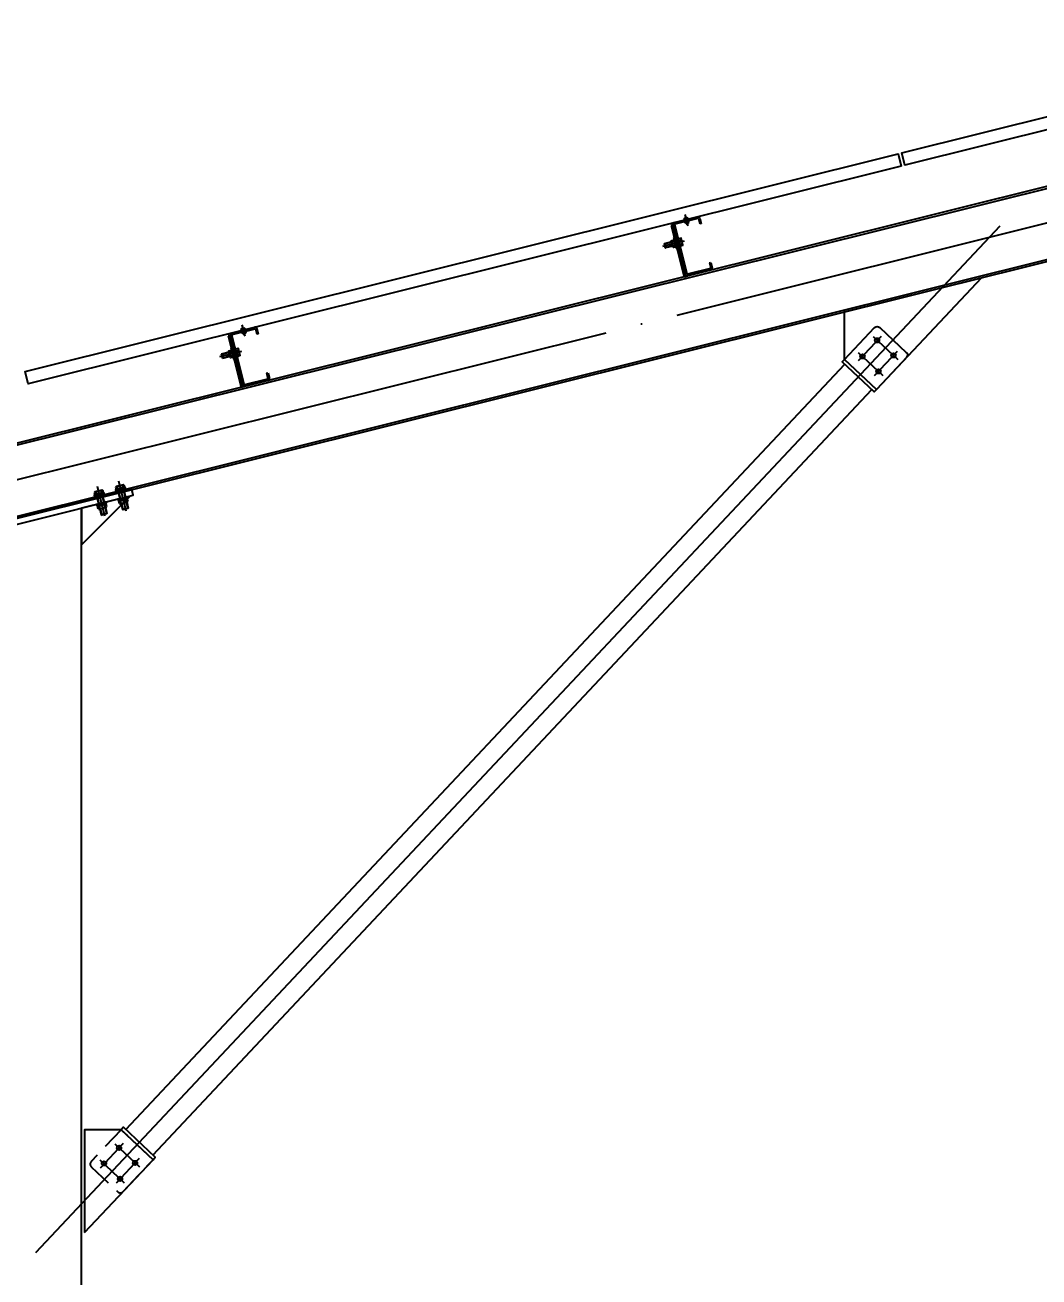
# Model space of a CAD drawing. Header units: millimetres. Extents: x 10297564 to 11610295, y -9287743 to -8409454.
# Drawn here: x 10865779 to 10868556, y -9251357 to -9247929 of the extents above; entities that cross this region are included whole.
import ezdxf

# ---------------------------------------------------------------- set-up
doc = ezdxf.new("R2010")
doc.units = ezdxf.units.MM
doc.header["$LTSCALE"] = 100
for name, pattern in [('CEN', [62, 60, -1, 0, -1]), ('CEN1', [22, 15, -3, 1, -3]), ('HIDDEN2', [4.7625, 3.175, -1.5875])]:
    doc.linetypes.add(name, pattern=pattern)
for name, color, linetype in [('0-TEXT', 7, 'Continuous'), ('BOLT', 210, 'Continuous'), ('CEN', 1, 'CEN1'), ('dim', 7, 'Continuous'), ('H형강', 3, 'Continuous'), ('module', 5, 'Continuous'), ('PLATE', 6, 'Continuous'), ('원형강관', 4, 'Continuous'), ('태양광', 255, 'Continuous')]:
    doc.layers.add(name, color=color, linetype=linetype)
doc.styles.add('돋음', font='Dotum.ttf')
doc.dimstyles.new('NDIM-150', dxfattribs={"dimscale": 75, "dimtxt": 3.5, "dimasz": 1, "dimexe": 2, "dimexo": 1, "dimgap": 1, "dimtad": 1, "dimdec": 0, "dimzin": 0, "dimdsep": 46, "dimtxsty": '돋음', "dimblk": 'dotk', "dimcen": 2, "dimdle": 2, "dimclrd": 4, "dimclre": 4, "dimclrt": 7, "dimadec": 0, "dimazin": 0, "dimtfac": 1, "dimtdec": 0, "dimtix": 1, "dimtmove": 2, "dimatfit": 3, "dimldrblk": 'DIMDOT', "dimfxl": 1, "dimtolj": 1, "dimtzin": 0, "dimlwd": -1, "dimlwe": -1, "dimarcsym": 0})

# ---------------------------------------------------------------- blocks, each defined once
blk = doc.blocks.new('A$C408A3C2D')
at = {"layer": '0-TEXT', "color": 1}
for p, q in [((0.9, 15.4), (0, 8.2)), ((2, 8), (0, 8.2)), ((1.9, 7.4), (0.9, 0)), ((1.9, 7.4), (3.9, 7.2)), ((2.9, 15.4), (2, 8)), ((2.9, 0), (3.9, 7.2))]:
    blk.add_line(p, q, dxfattribs=at)
for points in [[(2.9, 7.3), (2.9, 15.4), (0.9, 15.4)], [(0.9, 8.1), (0.9, 0), (2.9, 0)]]:
    blk.add_lwpolyline(points, dxfattribs=at)
blk = doc.blocks.new('M16-70L-1')
at = {"layer": 'BOLT', "color": 8}
for p, q in [((-50712, 395012.1), (-50730.1, 395005.5)), ((-50707.4, 395006.2), (-50729.8, 394998)), ((-50727.9, 395006.3), (-50725.5, 394999.6)), ((-50714.2, 395011.3), (-50711.8, 395004.6)), ((-50709.6, 395012.1), (-50707.4, 395006.2)), ((-50731.9, 395004), (-50729.8, 394998)), ((-50725.4, 394997.4), (-50716.8, 394973.9)), ((-50724.4, 394997.7), (-50715.8, 394974.2)), ((-50696.5, 394976.2), (-50718.9, 394968)), ((-50716.1, 394971.9, 0), (-50716.1, 394971.9, 0)), ((-50715.1, 394972.2, 0), (-50715.1, 394972.2, 0)), ((-50711.4, 395002.5), (-50702.8, 394979)), ((-50710.4, 395002.8), (-50701.8, 394979.3)), ((-50702.1, 394977, 0), (-50702.1, 394977, 0)), ((-50701.1, 394977.3, 0), (-50701.1, 394977.3, 0)), ((-50697.6, 394965.8), (-50700.8, 394974.6)), ((-50693.6, 394968.1), (-50696.5, 394976.2)), ((-50716, 394960), (-50718.9, 394968)), ((-50711.3, 394960.8), (-50714.5, 394969.6)), ((-50695.5, 394966.5), (-50713.5, 394960)), ((-50712, 394960.5, 0), (-50706.4, 394945.1)), ((-50711, 394960.9, 0), (-50705, 394944.4)), ((-50691.3, 394950.5), (-50706.4, 394945.1)), ((-50706.4, 394945.1), (-50705, 394944.4)), ((-50692, 394949.2), (-50705, 394944.4)), ((-50698, 394965.6, 0), (-50692, 394949.2)), ((-50697, 394966, 0), (-50691.3, 394950.5)), ((-50691.3, 394950.5), (-50692, 394949.2))]:
    blk.add_line(p, q, dxfattribs=at)
for points in [[(-50731.8, 394997.3), (-50731, 394995.3), (-50704.7, 395004.9), (-50705.5, 395006.9)], [(-50722.5, 394971.8), (-50721.8, 394969.8), (-50695.4, 394979.4), (-50696.2, 394981.4)]]:
    blk.add_lwpolyline(points, close=True, dxfattribs=at)
for centre, radius, start, end in [((-50728.8, 395002.2), 3.57, 71.1418, 150.2499), ((-50709.2, 394976.3), 34.6, 97.717, 122.2531), ((-50710.8, 395008.7), 3.57, 69.7253, 148.8334), ((-50714.7, 394963.3), 3.57, 249.7253, 328.8334), ((-50716.3, 394995.8), 34.6, 277.717, 302.2531), ((-50696.7, 394969.9), 3.57, 251.1418, 330.2499)]:
    blk.add_arc(centre, radius, start, end, dxfattribs=at)
at = {"layer": 'CEN'}
blk.add_line((-50725.7, 395021.7), (-50697, 394942.8, 0), dxfattribs=at)
at = {"layer": 'BOLT', "color": 8, "xscale": 1.333333333333333, "yscale": 1.333333333333333, "zscale": 1.333333333333333, "rotation": 289.9875833299714}
blk.add_blockref('A$C408A3C2D', (-50718.8, 394972.2), dxfattribs=at)
blk = doc.blocks.new('M12-50L-1')
at = {"layer": 'CEN', "color": 1, "extrusion": (3.14065e-05, -8.8997e-05, 1)}
blk.add_line((10603646.8, -9122705.5, 0), (10603588.9, -9122726.6, 0), dxfattribs=at)
at = {"layer": '태양광', "extrusion": (3.14065e-05, -8.8997e-05, 1)}
for p, q in [((10603613.6, -9122712, 0), (10603593.2, -9122719.4, 0)), ((10603593.2, -9122719.4, 0), (10603593.6, -9122718.5, 0)), ((10603593.2, -9122719.4, 0), (10603596.8, -9122729.4, 0)), ((10603613.4, -9122711.3, 0), (10603593.6, -9122718.5, 0)), ((10603593.6, -9122718.5, 0), (10603597.7, -9122729.8, 0)), ((10603617.2, -9122721.9, 0), (10603596.8, -9122729.4, 0)), ((10603596.8, -9122729.4, 0), (10603597.7, -9122729.8, 0)), ((10603617.5, -9122722.6, 0), (10603597.7, -9122729.8, 0)), ((10603630.5, -9122705.1, 0), (10603621.8, -9122708.2, 0)), ((10603626.3, -9122707.4, 0), (10603622.1, -9122708.9, 0)), ((10603629.9, -9122717.3, 0), (10603625.7, -9122718.9, 0)), ((10603634.6, -9122716.4, 0), (10603625.9, -9122719.5, 0)), ((10603626.7, -9122706.5, 0), (10603626.3, -9122707.4, 0)), ((10603626.3, -9122707.4, 0), (10603629.9, -9122717.3, 0)), ((10603629.9, -9122717.3, 0), (10603630.8, -9122717.7, 0))]:
    blk.add_line(p, q, dxfattribs=at)
at = {"layer": '태양광', "extrusion": (3.14065e-05, -8.8997e-05, 1), "elevation": 1132.1}
for points in [[(10603618.8, -9122699.7), (10603629, -9122727.9), (10603628.1, -9122728.3), (10603617.8, -9122700.1)], [(10603627.4, -9122696.6), (10603637.7, -9122724.8), (10603638.6, -9122724.4), (10603628.3, -9122696.2)]]:
    blk.add_lwpolyline(points, close=True, dxfattribs=at)
for points in [[(10603637.7, -9122698.7, 0.414214), (10603637.1, -9122698.4), (10603630.5, -9122700.8, 0.414214), (10603630.2, -9122701.4)], [(10603631.6, -9122705.2, 0.414214), (10603632.2, -9122705.5), (10603638.8, -9122703.1, 0.414214), (10603639.1, -9122702.4)], [(10603636.7, -9122719.3, 0.414214), (10603637.4, -9122719.6), (10603643.9, -9122717.2, 0.414214), (10603644.2, -9122716.5), (10603637.7, -9122698.7)], [(10603639.4, -9122703.4, 0.414214), (10603638.8, -9122703.1)], [(10603612.2, -9122708, -0.414214), (10603612.5, -9122707.3), (10603619.1, -9122704.9, -0.414214), (10603619.7, -9122705.2)], [(10603626.2, -9122723.1, -0.414214), (10603625.9, -9122723.7), (10603619.3, -9122726.1, -0.414214), (10603618.7, -9122725.8), (10603612.2, -9122708)], [(10603621.1, -9122709, -0.414214), (10603620.8, -9122709.6), (10603614.2, -9122712, -0.414214), (10603613.5, -9122711.7)], [(10603613.9, -9122712.7, -0.414214), (10603614.2, -9122712)], [(10603624.5, -9122718.4, -0.414214), (10603624.2, -9122719), (10603617.6, -9122721.4, -0.414214), (10603617, -9122721.1)], [(10603617.3, -9122722.1, -0.414214), (10603617.6, -9122721.4)], [(10603620.8, -9122709.6, -0.414214), (10603621.4, -9122709.9)], [(10603624.2, -9122719, -0.414214), (10603624.8, -9122719.3)], [(10603632.2, -9122705.5, 0.414214), (10603631.9, -9122706.1)], [(10603635, -9122714.6, 0.414214), (10603635.6, -9122714.9), (10603642.2, -9122712.5, 0.414214), (10603642.5, -9122711.8)], [(10603635.6, -9122714.9, 0.414214), (10603635.3, -9122715.5)], [(10603642.9, -9122712.8, 0.414214), (10603642.2, -9122712.5)]]:
    blk.add_lwpolyline(points, format="xyb", dxfattribs=at)
blk = doc.blocks.new('C-150X50X20X3.2T')
at = {"layer": '태양광', "color": 6, "extrusion": (3.24347e-05, -8.86228e-05, 1)}
for p, q in [((11610697.1, -9049722.2, -12.4), (11610758.1, -9049700, 0)), ((11610698.5, -9049725.9, -12.4), (11610759.6, -9049703.7, -12.4)), ((11610760.8, -9049704.3, 0), (11610766, -9049718.4, 0)), ((11610764.6, -9049702.9, 0), (11610769.7, -9049717, 0)), ((11610742, -9049860.1, -12.4), (11610694.1, -9049728.6, 0)), ((11610745.8, -9049858.8, -12.4), (11610697.9, -9049727.2, 0)), ((11610769.7, -9049717, 0), (11610766, -9049718.4, 0)), ((11610808.1, -9049837.1, -24.9), (11610747, -9049859.4, -24.9)), ((11610809.5, -9049840.9, -24.9), (11610748.4, -9049863.1, -24.9))]:
    blk.add_line(p, q, dxfattribs=at)
at = {"layer": '태양광', "color": 6}
for p, q in [((11610803.6, -9049821.8, -12.4), (11610807.3, -9049820.4, -12.4)), ((11610803.6, -9049821.8, -12.4), (11610808.7, -9049835.9, -12.4)), ((11610807.3, -9049820.4, -12.4), (11610812.5, -9049834.5, -12.4))]:
    blk.add_line(p, q, dxfattribs=at)
at = {"layer": '태양광', "color": 6, "extrusion": (3.24347e-05, -8.86228e-05, 1)}
for centre, radius, start, end in [((11610759.9, -9049704.6, 1166.2), 5, 20, 110), ((11610759.9, -9049704.6, 1166.2), 1, 20, 110), ((11610698.8, -9049726.8, 1166.2), 5, 110, 200), ((11610698.8, -9049726.8, 1166.2), 1, 110, 200), ((11610807.8, -9049836.1, 1153.7), 1, 290, 20), ((11610807.8, -9049836.1, 1153.7), 5, 290, 20), ((11610746.7, -9049858.4, 1153.7), 5, 200, 290), ((11610746.7, -9049858.4, 1153.7), 1, 200, 290)]:
    blk.add_arc(centre, radius, start, end, dxfattribs=at)
blk = doc.blocks.new('dotk')
blk.add_line((-3, 0), (3, 0))
at = {"const_width": 0.75}
blk.add_lwpolyline([(-0.375, 0, 1), (0.375, 0, 1)], format="xyb", close=True, dxfattribs=at)
blk = doc.blocks.new('*D1148')
at = {"layer": 'defpoints', "color": 0, "linetype": 'ByBlock', "ltscale": 1.8, "transparency": 16777216}
for p in [(10870570.7, -9247682.8), (10868179.9, -9248278.9), (10872757.5, -9250701), (10860978.3, -9252435.5), (10870570.7, -9252435.5)]:
    blk.add_point(p, dxfattribs=at)
at = {"layer": 'dim', "color": 4, "ltscale": 1.8, "transparency": 16777216}
for p, q in [((10870643.5, -9247664.7), (10872340.4, -9247241.6)), ((10870645.7, -9252435.5), (10872978.2, -9252435.5))]:
    blk.add_line(p, q, dxfattribs=at)
blk.add_arc((10851508.6, -9252435.6), 21319.6, 0.2017, 13.79844, dxfattribs=at)
at = {"layer": 'dim', "color": 4, "linetype": 'ByBlock', "ltscale": 1.8, "transparency": 16777216, "xscale": 75, "yscale": 75, "zscale": 75}
for p, rotation in [((10872194.9, -9247277.9), 103.8992199290375), ((10872828.2, -9252435.5), 270.1009154271204)]:
    blk.add_blockref('dotk', p, dxfattribs=dict(at, rotation=rotation))
at = {"layer": 'dim', "color": 7, "linetype": 'ByBlock', "ltscale": 1.8, "transparency": 16777216, "insert": (10872874, -9249812.2), "char_height": 262.5, "attachment_point": 5, "rotation": 277.0001, "style": '돋음'}
blk.add_mtext('\\A1;14°', dxfattribs=at)
blk = doc.blocks.new('DIMDOT')
blk.add_line((-1.5, 0), (1.5, 0))
blk.add_circle((0, 0), 0.75)

msp = doc.modelspace()

# ---------------------------------------------------------------- linework, layer by layer
at = {"layer": 'CEN', "linetype": 'CEN'}
for p, q in [((10861548.7, -9250223.4, 5.8), (10870147.1, -9248079.6, 5.8)), ((10865808.6, -9251290.5, -13.8), (10868449.9, -9248478.6, -13.8))]:
    msp.add_line(p, q, dxfattribs=at)
at = {"layer": 'CEN', "color": 1}
for p, q in [((10867586.1, -9248447.7, -13.8), (10867593.9, -9248479, -13.8)), ((10867586.1, -9248447.7, -13.8), (10867593.9, -9248479, -13.8)), ((10866373.2, -9248750.1, -13.8), (10866381, -9248781.4, -13.8))]:
    msp.add_line(p, q, dxfattribs=at)
at = {"layer": 'CEN'}
for p, q in [((10868061.7, -9248848.1, -27.5), (10868124.6, -9248781, -27.5)), ((10868102, -9248781.8, -27.5), (10868169.1, -9248844.7, -27.5)), ((10868060.9, -9248825.5, -27.5), (10868128, -9248888.5, -27.5)), ((10868105.4, -9248889.2, -27.5), (10868168.4, -9248822.1, -27.5)), ((10866047.8, -9250992.1, -13.8), (10865984.8, -9251059.2, -13.8)), ((10866025.2, -9250992.8, -13.8), (10866092.2, -9251055.8, -13.8)), ((10865984.1, -9251036.6, -13.8), (10866051.1, -9251099.5, -13.8)), ((10866091.5, -9251033.2, -13.8), (10866028.5, -9251100.3, -13.8))]:
    msp.add_line(p, q, dxfattribs=at)
at = {"layer": 'H형강'}
for p, q in [((10861525.1, -9250128.8, 5.8), (10870123.5, -9247985, 5.8)), ((10861526.5, -9250134.2, 5.8), (10870124.8, -9247990.3, 5.8)), ((10861572.2, -9250317.5, 5.8), (10870170.6, -9248173.7, 5.8)), ((10861573.5, -9250322.9, 5.8), (10870171.9, -9248179.1, 5.8))]:
    msp.add_line(p, q, dxfattribs=at)
at = {"layer": 'module', "color": 170, "elevation": -13.8}
for points in [[(10870579.2, -9247716.8), (10868188.3, -9248312.9), (10868179.9, -9248278.9), (10870570.7, -9247682.8)], [(10868178.6, -9248315.3), (10865787.8, -9248911.4), (10865779.4, -9248877.5), (10868170.2, -9248281.4)]]:
    msp.add_lwpolyline(points, close=True, dxfattribs=at)
at = {"layer": 'PLATE'}
for points, elevation in [([(10868110.8, -9248927.2), (10868023.4, -9248845.1), (10868023.4, -9248714.6), (10868398.3, -9248621.1), (10868110.8, -9248927.2)], -27.5), ([(10868110.8, -9248927.2), (10868104.7, -9248933.8), (10868017.2, -9248851.6), (10868023.4, -9248845.1), (10868110.8, -9248927.2)], -27.5), ([(10865933.8, -9249252.1), (10865933.8, -9249352.4), (10866067, -9249218.9), (10865933.8, -9249252.1)], -13.8), ([(10865942.3, -9251235.8), (10866129.8, -9251036.2), (10866042.3, -9250954.1), (10865942.3, -9250954.1), (10865942.3, -9251235.8)], -13.8), ([(10866129.8, -9251036.2), (10866136, -9251029.7), (10866048.5, -9250947.5), (10866042.3, -9250954.1), (10866129.8, -9251036.2)], -13.8)]:
    msp.add_lwpolyline(points, dxfattribs=dict(at, elevation=elevation))
at = {"layer": 'PLATE', "elevation": -27.5}
msp.add_lwpolyline([(10868023.4, -9248845.1), (10868105.5, -9248757.6, -0.414214), (10868119.6, -9248757.2), (10868192.5, -9248825.6, -0.414214), (10868193, -9248839.8), (10868110.8, -9248927.2)], format="xyb", close=True, dxfattribs=at)
msp.add_lwpolyline([(10865469.6, -9249351.4), (10865473.5, -9249366.9), (10866075.6, -9249216.8), (10866071.7, -9249201.2)], close=True, dxfattribs=at)
at = {"layer": 'PLATE', "linetype": 'HIDDEN2', "ltscale": 0.2, "elevation": -13.8}
msp.add_lwpolyline([(10866042.3, -9250954.1), (10865960.2, -9251041.6, 0.414214), (10865960.6, -9251055.7), (10866033.5, -9251124.2, 0.414214), (10866047.7, -9251123.7), (10866129.8, -9251036.2)], format="xyb", close=True, dxfattribs=at)
at = {"layer": 'PLATE'}
for centre in [(10868112.6, -9248792.5, -27.5), (10868157.4, -9248833.8, -27.5), (10868072.6, -9248836.4, -27.5), (10868116.3, -9248877.5, -27.5), (10866036.8, -9251003.8, -13.8), (10865995.4, -9251046.4, -13.8), (10866080.6, -9251044.9, -13.8), (10866039.5, -9251088.6, -13.8)]:
    msp.add_circle(centre, 6, dxfattribs=at)
at = {"layer": '원형강관'}
for p, q in [((10866055.2, -9250953.8, -13.8), (10868023.9, -9248857.9, -13.8)), ((10866129.3, -9251023.4, -13.8), (10868098, -9248927.5, -13.8)), ((10865933.8, -9252735.4, -13.8), (10865933.8, -9249252.1, -13.8))]:
    msp.add_line(p, q, dxfattribs=at)
at = {"layer": '태양광'}
for p, q in [((10867586.8, -9248462.9, -13.8), (10867587.5, -9248466, -13.8)), ((10867587.2, -9248464.8, -13.8), (10867587.7, -9248465.1, -13.8)), ((10867587.7, -9248465.1, -13.8), (10867592.8, -9248463.8, -13.8)), ((10867587.7, -9248465.1, -13.8), (10867587.9, -9248465.9, -13.8)), ((10867588.6, -9248470.4, -13.8), (10867589.4, -9248473.3, -13.8)), ((10867589, -9248470.3, -13.8), (10867589.8, -9248473.6, -13.8)), ((10867589.4, -9248473.3, -13.8), (10867595.2, -9248471.9, -13.8)), ((10867589.8, -9248473.6, -13.8), (10867589.4, -9248473.3, -13.8)), ((10867589.8, -9248473.6, -13.8), (10867594.9, -9248472.3, -13.8)), ((10867592.6, -9248461.4, -13.8), (10867593.4, -9248464.5, -13.8)), ((10867592.8, -9248463.8, -13.8), (10867593.1, -9248463.4, -13.8)), ((10867592.8, -9248463.8, -13.8), (10867593, -9248464.6, -13.8)), ((10867594.1, -9248469, -13.8), (10867594.9, -9248472.3, -13.8)), ((10867594.5, -9248468.9, -13.8), (10867595.2, -9248471.9, -13.8)), ((10867594.9, -9248472.3, -13.8), (10867595.2, -9248471.9, -13.8)), ((10866373.9, -9248765.3, -13.8), (10866374.7, -9248768.4, -13.8)), ((10866374.4, -9248767.2, -13.8), (10866374.8, -9248767.5, -13.8)), ((10866374.8, -9248767.5, -13.8), (10866379.9, -9248766.2, -13.8)), ((10866374.8, -9248767.5, -13.8), (10866375, -9248768.3, -13.8)), ((10866375.8, -9248772.8, -13.8), (10866376.5, -9248775.7, -13.8)), ((10866376.1, -9248772.7, -13.8), (10866376.9, -9248776, -13.8)), ((10866376.5, -9248775.7, -13.8), (10866382.3, -9248774.3, -13.8)), ((10866376.9, -9248776, -13.8), (10866376.5, -9248775.7, -13.8)), ((10866376.9, -9248776, -13.8), (10866382.1, -9248774.7, -13.8)), ((10866379.7, -9248763.8, -13.8), (10866380.5, -9248767, -13.8)), ((10866379.9, -9248766.2, -13.8), (10866380.2, -9248765.8, -13.8)), ((10866379.9, -9248766.2, -13.8), (10866380.2, -9248767, -13.8)), ((10866381.2, -9248771.4, -13.8), (10866382.1, -9248774.7, -13.8)), ((10866381.6, -9248771.3, -13.8), (10866382.3, -9248774.3, -13.8)), ((10866382.1, -9248774.7, -13.8), (10866382.3, -9248774.3, -13.8))]:
    msp.add_line(p, q, dxfattribs=at)
at = {"layer": '태양광', "color": 3, "elevation": -18.6}
for points in [[(10867548.8, -9248478), (10867583.8, -9248618.2), (10867589.6, -9248616.8), (10867554.6, -9248476.5), (10867548.8, -9248478)], [(10866335.9, -9248780.4), (10866370.9, -9248920.6), (10866376.7, -9248919.2), (10866341.7, -9248778.9), (10866335.9, -9248780.4)]]:
    msp.add_lwpolyline(points, dxfattribs=at)
at = {"layer": '태양광', "elevation": -13.8}
for points in [[(10867582.4, -9248464), (10867597, -9248460.4), (10867596.8, -9248459.9), (10867582.3, -9248463.5), (10867582.4, -9248464)], [(10867583.2, -9248467.1), (10867597.7, -9248463.5), (10867597.8, -9248463.9), (10867583.3, -9248467.6), (10867583.2, -9248467.1)], [(10867593.2, -9248456.7), (10867584, -9248459), (10867584, -9248459), (10867583.9, -9248459), (10867583.9, -9248459), (10867583.9, -9248459), (10867583.9, -9248459), (10867583.8, -9248459.1), (10867583.8, -9248459.1), (10867583.8, -9248459.1), (10867583.8, -9248459.1), (10867583.8, -9248459.2), (10867583.8, -9248459.2), (10867583.8, -9248459.2), (10867583.8, -9248459.3), (10867584.6, -9248462.7), (10867584.7, -9248462.7), (10867584.7, -9248462.7), (10867584.7, -9248462.7), (10867584.7, -9248462.8), (10867584.7, -9248462.8), (10867584.8, -9248462.8), (10867584.8, -9248462.8), (10867584.8, -9248462.8), (10867584.8, -9248462.8), (10867584.9, -9248462.8), (10867584.9, -9248462.8), (10867584.9, -9248462.8)], [(10867596.1, -9248468.5), (10867586.9, -9248470.8), (10867586.9, -9248470.8), (10867586.9, -9248470.8), (10867586.8, -9248470.8), (10867586.8, -9248470.8), (10867586.8, -9248470.8), (10867586.8, -9248470.8), (10867586.7, -9248470.8), (10867586.7, -9248470.7), (10867586.7, -9248470.7), (10867586.7, -9248470.7), (10867586.6, -9248470.7), (10867586.6, -9248470.6), (10867586.6, -9248470.6), (10867585.8, -9248467.2), (10867585.8, -9248467.2), (10867585.8, -9248467.1), (10867585.8, -9248467.1), (10867585.8, -9248467.1), (10867585.8, -9248467.1), (10867585.8, -9248467), (10867585.8, -9248467), (10867585.8, -9248467), (10867585.9, -9248466.9), (10867585.9, -9248466.9), (10867585.9, -9248466.9), (10867586, -9248466.9)], [(10867586.9, -9248462.3), (10867586.9, -9248462.3), (10867586.9, -9248462.3), (10867587, -9248462.3), (10867587, -9248462.3), (10867587, -9248462.3), (10867587, -9248462.2), (10867587, -9248462.2), (10867587.1, -9248462.2), (10867587.1, -9248462.2), (10867587.1, -9248462.1), (10867587.1, -9248462.1), (10867587.1, -9248462.1), (10867587.1, -9248462), (10867586.2, -9248458.6), (10867586.2, -9248458.6), (10867586.2, -9248458.6), (10867586.2, -9248458.6), (10867586.2, -9248458.5), (10867586.1, -9248458.5), (10867586.1, -9248458.5), (10867586.1, -9248458.5), (10867586.1, -9248458.5), (10867586, -9248458.5), (10867586, -9248458.5), (10867586, -9248458.5), (10867585.9, -9248458.5), (10867585.9, -9248458.5)], [(10867586.4, -9248458.3), (10867586.4, -9248458.4), (10867586.3, -9248458.4), (10867586.3, -9248458.4), (10867586.3, -9248458.4), (10867586.3, -9248458.4), (10867586.3, -9248458.4), (10867586.2, -9248458.5), (10867586.2, -9248458.5), (10867586.2, -9248458.5), (10867586.2, -9248458.6), (10867586.2, -9248458.6), (10867586.2, -9248458.6), (10867586.2, -9248458.6)], [(10867587.1, -9248462), (10867587.1, -9248462.1), (10867587.1, -9248462.1), (10867587.1, -9248462.1), (10867587.1, -9248462.2), (10867587.1, -9248462.2), (10867587.2, -9248462.2), (10867587.2, -9248462.2), (10867587.2, -9248462.2), (10867587.3, -9248462.2), (10867587.3, -9248462.2), (10867587.3, -9248462.2), (10867587.3, -9248462.2), (10867587.4, -9248462.2)], [(10867587.9, -9248466.4), (10867587.9, -9248466.4), (10867588, -9248466.4), (10867588, -9248466.4), (10867588, -9248466.4), (10867588.1, -9248466.4), (10867588.1, -9248466.4), (10867588.1, -9248466.5), (10867588.1, -9248466.5), (10867588.2, -9248466.5), (10867588.2, -9248466.5), (10867588.2, -9248466.5), (10867588.2, -9248466.6), (10867588.2, -9248466.6), (10867589.1, -9248470), (10867589.1, -9248470), (10867589.1, -9248470.1), (10867589.1, -9248470.1), (10867589.1, -9248470.1), (10867589, -9248470.2), (10867589, -9248470.2), (10867589, -9248470.2), (10867589, -9248470.2), (10867589, -9248470.2), (10867589, -9248470.3), (10867588.9, -9248470.3), (10867588.9, -9248470.3), (10867588.9, -9248470.3)], [(10867588.2, -9248466.6), (10867588.2, -9248466.6), (10867588.2, -9248466.5), (10867588.2, -9248466.5), (10867588.2, -9248466.5), (10867588.2, -9248466.5), (10867588.2, -9248466.4), (10867588.2, -9248466.4), (10867588.3, -9248466.4), (10867588.3, -9248466.4), (10867588.3, -9248466.3), (10867588.3, -9248466.3), (10867588.4, -9248466.3), (10867588.4, -9248466.3)], [(10867589.4, -9248470.2), (10867589.3, -9248470.2), (10867589.3, -9248470.2), (10867589.3, -9248470.2), (10867589.2, -9248470.2), (10867589.2, -9248470.2), (10867589.2, -9248470.2), (10867589.2, -9248470.1), (10867589.1, -9248470.1), (10867589.1, -9248470.1), (10867589.1, -9248470.1), (10867589.1, -9248470.1), (10867589.1, -9248470), (10867589.1, -9248470)], [(10867591.7, -9248461.1), (10867591.8, -9248461.1), (10867591.8, -9248461.1), (10867591.8, -9248461.1), (10867591.8, -9248461.1), (10867591.9, -9248461.1), (10867591.9, -9248461), (10867591.9, -9248461), (10867591.9, -9248461), (10867591.9, -9248461), (10867591.9, -9248460.9), (10867591.9, -9248460.9), (10867591.9, -9248460.9), (10867591.9, -9248460.8), (10867591.1, -9248457.4), (10867591.1, -9248457.4), (10867591.1, -9248457.4), (10867591, -9248457.4), (10867591, -9248457.3), (10867591, -9248457.3), (10867591, -9248457.3), (10867590.9, -9248457.3), (10867590.9, -9248457.3), (10867590.9, -9248457.3), (10867590.9, -9248457.3), (10867590.8, -9248457.3), (10867590.8, -9248457.3), (10867590.8, -9248457.3)], [(10867591.3, -9248457.1), (10867591.2, -9248457.1), (10867591.2, -9248457.2), (10867591.2, -9248457.2), (10867591.2, -9248457.2), (10867591.1, -9248457.2), (10867591.1, -9248457.2), (10867591.1, -9248457.3), (10867591.1, -9248457.3), (10867591.1, -9248457.3), (10867591.1, -9248457.4), (10867591.1, -9248457.4), (10867591.1, -9248457.4), (10867591.1, -9248457.4)], [(10867591.9, -9248460.8), (10867591.9, -9248460.9), (10867591.9, -9248460.9), (10867592, -9248460.9), (10867592, -9248460.9), (10867592, -9248461), (10867592, -9248461), (10867592, -9248461), (10867592.1, -9248461), (10867592.1, -9248461), (10867592.1, -9248461), (10867592.2, -9248461), (10867592.2, -9248461), (10867592.2, -9248461)], [(10867592.8, -9248465.2), (10867592.8, -9248465.2), (10867592.8, -9248465.2), (10867592.8, -9248465.2), (10867592.9, -9248465.2), (10867592.9, -9248465.2), (10867592.9, -9248465.2), (10867593, -9248465.3), (10867593, -9248465.3), (10867593, -9248465.3), (10867593, -9248465.3), (10867593, -9248465.3), (10867593, -9248465.4), (10867593.1, -9248465.4), (10867593.9, -9248468.8), (10867593.9, -9248468.8), (10867593.9, -9248468.9), (10867593.9, -9248468.9), (10867593.9, -9248468.9), (10867593.9, -9248468.9), (10867593.9, -9248469), (10867593.9, -9248469), (10867593.8, -9248469), (10867593.8, -9248469), (10867593.8, -9248469.1), (10867593.8, -9248469.1), (10867593.8, -9248469.1), (10867593.7, -9248469.1)], [(10867593.1, -9248465.4), (10867593.1, -9248465.4), (10867593.1, -9248465.3), (10867593.1, -9248465.3), (10867593.1, -9248465.3), (10867593.1, -9248465.2), (10867593.1, -9248465.2), (10867593.1, -9248465.2), (10867593.1, -9248465.2), (10867593.1, -9248465.1), (10867593.2, -9248465.1), (10867593.2, -9248465.1), (10867593.2, -9248465.1), (10867593.2, -9248465.1)], [(10867594.2, -9248460.5), (10867594.2, -9248460.5), (10867594.2, -9248460.5), (10867594.2, -9248460.5), (10867594.3, -9248460.5), (10867594.3, -9248460.5), (10867594.3, -9248460.4), (10867594.3, -9248460.4), (10867594.3, -9248460.4), (10867594.3, -9248460.4), (10867594.4, -9248460.3), (10867594.4, -9248460.3), (10867594.4, -9248460.3), (10867594.3, -9248460.2), (10867593.5, -9248456.8), (10867593.5, -9248456.8), (10867593.5, -9248456.8), (10867593.5, -9248456.8), (10867593.4, -9248456.7), (10867593.4, -9248456.7), (10867593.4, -9248456.7), (10867593.4, -9248456.7), (10867593.3, -9248456.7), (10867593.3, -9248456.7), (10867593.3, -9248456.6), (10867593.3, -9248456.6), (10867593.2, -9248456.6), (10867593.2, -9248456.7)], [(10867594.2, -9248469), (10867594.2, -9248469), (10867594.1, -9248469), (10867594.1, -9248469), (10867594.1, -9248469), (10867594.1, -9248469), (10867594, -9248469), (10867594, -9248468.9), (10867594, -9248468.9), (10867594, -9248468.9), (10867593.9, -9248468.9), (10867593.9, -9248468.8), (10867593.9, -9248468.8), (10867593.9, -9248468.8)], [(10867595.2, -9248464.6), (10867595.2, -9248464.6), (10867595.2, -9248464.6), (10867595.3, -9248464.6), (10867595.3, -9248464.6), (10867595.3, -9248464.6), (10867595.4, -9248464.6), (10867595.4, -9248464.6), (10867595.4, -9248464.7), (10867595.4, -9248464.7), (10867595.4, -9248464.7), (10867595.5, -9248464.7), (10867595.5, -9248464.8), (10867595.5, -9248464.8), (10867596.3, -9248468.2), (10867596.3, -9248468.2), (10867596.3, -9248468.2), (10867596.3, -9248468.3), (10867596.3, -9248468.3), (10867596.3, -9248468.3), (10867596.3, -9248468.4), (10867596.3, -9248468.4), (10867596.3, -9248468.4), (10867596.3, -9248468.4), (10867596.2, -9248468.5), (10867596.2, -9248468.5), (10867596.2, -9248468.5), (10867596.1, -9248468.5)], [(10866380.3, -9248759.1), (10866371.1, -9248761.4), (10866371.1, -9248761.4), (10866371.1, -9248761.4), (10866371, -9248761.4), (10866371, -9248761.4), (10866371, -9248761.4), (10866371, -9248761.5), (10866370.9, -9248761.5), (10866370.9, -9248761.5), (10866370.9, -9248761.5), (10866370.9, -9248761.6), (10866370.9, -9248761.6), (10866370.9, -9248761.6), (10866370.9, -9248761.7), (10866371.8, -9248765.1), (10866371.8, -9248765.1), (10866371.8, -9248765.1), (10866371.8, -9248765.1), (10866371.8, -9248765.2), (10866371.9, -9248765.2), (10866371.9, -9248765.2), (10866371.9, -9248765.2), (10866371.9, -9248765.2), (10866372, -9248765.2), (10866372, -9248765.2), (10866372, -9248765.2), (10866372.1, -9248765.2)], [(10866374, -9248764.8), (10866374, -9248764.7), (10866374.1, -9248764.7), (10866374.1, -9248764.7), (10866374.1, -9248764.7), (10866374.1, -9248764.7), (10866374.2, -9248764.7), (10866374.2, -9248764.6), (10866374.2, -9248764.6), (10866374.2, -9248764.6), (10866374.2, -9248764.5), (10866374.2, -9248764.5), (10866374.2, -9248764.5), (10866374.2, -9248764.4), (10866373.4, -9248761.1), (10866373.3, -9248761), (10866373.3, -9248761), (10866373.3, -9248761), (10866373.3, -9248760.9), (10866373.3, -9248760.9), (10866373.3, -9248760.9), (10866373.2, -9248760.9), (10866373.2, -9248760.9), (10866373.2, -9248760.9), (10866373.1, -9248760.9), (10866373.1, -9248760.9), (10866373.1, -9248760.9), (10866373, -9248760.9)], [(10866373.5, -9248760.7), (10866373.5, -9248760.8), (10866373.5, -9248760.8), (10866373.5, -9248760.8), (10866373.4, -9248760.8), (10866373.4, -9248760.8), (10866373.4, -9248760.9), (10866373.4, -9248760.9), (10866373.4, -9248760.9), (10866373.4, -9248760.9), (10866373.3, -9248761), (10866373.3, -9248761), (10866373.3, -9248761), (10866373.4, -9248761.1)], [(10866378.9, -9248763.5), (10866378.9, -9248763.5), (10866378.9, -9248763.5), (10866379, -9248763.5), (10866379, -9248763.5), (10866379, -9248763.5), (10866379, -9248763.4), (10866379, -9248763.4), (10866379, -9248763.4), (10866379.1, -9248763.4), (10866379.1, -9248763.3), (10866379.1, -9248763.3), (10866379.1, -9248763.3), (10866379.1, -9248763.2), (10866378.2, -9248759.8), (10866378.2, -9248759.8), (10866378.2, -9248759.8), (10866378.2, -9248759.8), (10866378.1, -9248759.7), (10866378.1, -9248759.7), (10866378.1, -9248759.7), (10866378.1, -9248759.7), (10866378, -9248759.7), (10866378, -9248759.7), (10866378, -9248759.7), (10866378, -9248759.7), (10866377.9, -9248759.7), (10866377.9, -9248759.7)], [(10866378.4, -9248759.5), (10866378.4, -9248759.5), (10866378.3, -9248759.6), (10866378.3, -9248759.6), (10866378.3, -9248759.6), (10866378.3, -9248759.6), (10866378.2, -9248759.6), (10866378.2, -9248759.7), (10866378.2, -9248759.7), (10866378.2, -9248759.7), (10866378.2, -9248759.8), (10866378.2, -9248759.8), (10866378.2, -9248759.8), (10866378.2, -9248759.8)], [(10866381.3, -9248762.9), (10866381.3, -9248762.9), (10866381.4, -9248762.9), (10866381.4, -9248762.9), (10866381.4, -9248762.9), (10866381.4, -9248762.9), (10866381.4, -9248762.8), (10866381.5, -9248762.8), (10866381.5, -9248762.8), (10866381.5, -9248762.8), (10866381.5, -9248762.7), (10866381.5, -9248762.7), (10866381.5, -9248762.7), (10866381.5, -9248762.6), (10866380.6, -9248759.2), (10866380.6, -9248759.2), (10866380.6, -9248759.2), (10866380.6, -9248759.2), (10866380.6, -9248759.1), (10866380.6, -9248759.1), (10866380.5, -9248759.1), (10866380.5, -9248759.1), (10866380.5, -9248759.1), (10866380.4, -9248759.1), (10866380.4, -9248759.1), (10866380.4, -9248759), (10866380.4, -9248759.1), (10866380.3, -9248759.1)], [(10866369.5, -9248766.4), (10866384.1, -9248762.8), (10866384, -9248762.3), (10866369.4, -9248765.9), (10866369.5, -9248766.4)], [(10866370.3, -9248769.5), (10866384.9, -9248765.9), (10866385, -9248766.3), (10866370.4, -9248770), (10866370.3, -9248769.5)], [(10866383.3, -9248770.9), (10866374.1, -9248773.2), (10866374, -9248773.2), (10866374, -9248773.2), (10866374, -9248773.2), (10866373.9, -9248773.2), (10866373.9, -9248773.2), (10866373.9, -9248773.2), (10866373.9, -9248773.2), (10866373.8, -9248773.1), (10866373.8, -9248773.1), (10866373.8, -9248773.1), (10866373.8, -9248773.1), (10866373.8, -9248773), (10866373.8, -9248773), (10866372.9, -9248769.6), (10866372.9, -9248769.6), (10866372.9, -9248769.5), (10866372.9, -9248769.5), (10866372.9, -9248769.5), (10866372.9, -9248769.5), (10866372.9, -9248769.4), (10866373, -9248769.4), (10866373, -9248769.4), (10866373, -9248769.4), (10866373, -9248769.3), (10866373.1, -9248769.3), (10866373.1, -9248769.3)], [(10866374.2, -9248764.4), (10866374.2, -9248764.5), (10866374.2, -9248764.5), (10866374.2, -9248764.5), (10866374.3, -9248764.6), (10866374.3, -9248764.6), (10866374.3, -9248764.6), (10866374.3, -9248764.6), (10866374.4, -9248764.6), (10866374.4, -9248764.6), (10866374.4, -9248764.6), (10866374.4, -9248764.6), (10866374.5, -9248764.6), (10866374.5, -9248764.6)], [(10866375, -9248768.8), (10866375.1, -9248768.8), (10866375.1, -9248768.8), (10866375.1, -9248768.8), (10866375.2, -9248768.8), (10866375.2, -9248768.8), (10866375.2, -9248768.8), (10866375.2, -9248768.9), (10866375.3, -9248768.9), (10866375.3, -9248768.9), (10866375.3, -9248768.9), (10866375.3, -9248769), (10866375.3, -9248769), (10866375.3, -9248769), (10866376.2, -9248772.4), (10866376.2, -9248772.4), (10866376.2, -9248772.5), (10866376.2, -9248772.5), (10866376.2, -9248772.5), (10866376.2, -9248772.6), (10866376.2, -9248772.6), (10866376.1, -9248772.6), (10866376.1, -9248772.6), (10866376.1, -9248772.7), (10866376.1, -9248772.7), (10866376.1, -9248772.7), (10866376, -9248772.7), (10866376, -9248772.7)], [(10866375.3, -9248769), (10866375.3, -9248769), (10866375.3, -9248768.9), (10866375.3, -9248768.9), (10866375.3, -9248768.9), (10866375.3, -9248768.9), (10866375.4, -9248768.8), (10866375.4, -9248768.8), (10866375.4, -9248768.8), (10866375.4, -9248768.8), (10866375.4, -9248768.7), (10866375.5, -9248768.7), (10866375.5, -9248768.7), (10866375.5, -9248768.7)], [(10866376.5, -9248772.6), (10866376.5, -9248772.6), (10866376.4, -9248772.6), (10866376.4, -9248772.6), (10866376.4, -9248772.6), (10866376.3, -9248772.6), (10866376.3, -9248772.6), (10866376.3, -9248772.6), (10866376.3, -9248772.5), (10866376.2, -9248772.5), (10866376.2, -9248772.5), (10866376.2, -9248772.5), (10866376.2, -9248772.4), (10866376.2, -9248772.4)], [(10866379.1, -9248763.2), (10866379.1, -9248763.3), (10866379.1, -9248763.3), (10866379.1, -9248763.3), (10866379.1, -9248763.3), (10866379.1, -9248763.4), (10866379.2, -9248763.4), (10866379.2, -9248763.4), (10866379.2, -9248763.4), (10866379.2, -9248763.4), (10866379.3, -9248763.4), (10866379.3, -9248763.4), (10866379.3, -9248763.4), (10866379.4, -9248763.4)], [(10866379.9, -9248767.6), (10866379.9, -9248767.6), (10866379.9, -9248767.6), (10866380, -9248767.6), (10866380, -9248767.6), (10866380, -9248767.6), (10866380.1, -9248767.6), (10866380.1, -9248767.7), (10866380.1, -9248767.7), (10866380.1, -9248767.7), (10866380.2, -9248767.7), (10866380.2, -9248767.7), (10866380.2, -9248767.8), (10866380.2, -9248767.8), (10866381, -9248771.2), (10866381, -9248771.2), (10866381, -9248771.3), (10866381, -9248771.3), (10866381, -9248771.3), (10866381, -9248771.3), (10866381, -9248771.4), (10866381, -9248771.4), (10866381, -9248771.4), (10866381, -9248771.4), (10866380.9, -9248771.5), (10866380.9, -9248771.5), (10866380.9, -9248771.5), (10866380.9, -9248771.5)], [(10866380.2, -9248767.8), (10866380.2, -9248767.8), (10866380.2, -9248767.7), (10866380.2, -9248767.7), (10866380.2, -9248767.7), (10866380.2, -9248767.7), (10866380.2, -9248767.6), (10866380.2, -9248767.6), (10866380.2, -9248767.6), (10866380.3, -9248767.6), (10866380.3, -9248767.5), (10866380.3, -9248767.5), (10866380.3, -9248767.5), (10866380.4, -9248767.5)], [(10866381.3, -9248771.4), (10866381.3, -9248771.4), (10866381.3, -9248771.4), (10866381.2, -9248771.4), (10866381.2, -9248771.4), (10866381.2, -9248771.4), (10866381.2, -9248771.4), (10866381.1, -9248771.3), (10866381.1, -9248771.3), (10866381.1, -9248771.3), (10866381.1, -9248771.3), (10866381.1, -9248771.3), (10866381, -9248771.2), (10866381, -9248771.2)], [(10866382.3, -9248767), (10866382.3, -9248767), (10866382.4, -9248767), (10866382.4, -9248767), (10866382.4, -9248767), (10866382.5, -9248767), (10866382.5, -9248767), (10866382.5, -9248767), (10866382.5, -9248767.1), (10866382.6, -9248767.1), (10866382.6, -9248767.1), (10866382.6, -9248767.1), (10866382.6, -9248767.2), (10866382.6, -9248767.2), (10866383.5, -9248770.6), (10866383.5, -9248770.6), (10866383.5, -9248770.6), (10866383.5, -9248770.7), (10866383.5, -9248770.7), (10866383.5, -9248770.7), (10866383.4, -9248770.8), (10866383.4, -9248770.8), (10866383.4, -9248770.8), (10866383.4, -9248770.8), (10866383.4, -9248770.9), (10866383.3, -9248770.9), (10866383.3, -9248770.9), (10866383.3, -9248770.9)]]:
    msp.add_lwpolyline(points, dxfattribs=at)

# ---------------------------------------------------------------- block references
at = {"layer": 'CEN', "linetype": 'CEN', "rotation": 353.9999999847292}
for p in [(266419.2, 965325.2, -13.8), (265206.3, 965022.7, -13.8)]:
    msp.add_blockref('C-150X50X20X3.2T', p, dxfattribs=at)
at = {"layer": 'CEN', "rotation": 353.9999999996497}
for p in [(10875133.5, -9647352, -27.5), (10875191.7, -9647337.5, -27.5)]:
    msp.add_blockref('M16-70L-1', p, dxfattribs=at)
at = {"layer": 'module', "linetype": 'CEN', "rotation": 353.9999999847292}
for p in [(1275608, 932592.7, -18.6), (1274395.2, 932290.3, -18.6)]:
    msp.add_blockref('M12-50L-1', p, dxfattribs=at)

# ---------------------------------------------------------------- dimensions: what is measured, and where the dimension line sits
at = {"layer": 'dim', "linetype": 'ByBlock', "ltscale": 1.8}
dim = msp.add_angular_dim_2l(base=(10872757.5, -9250701), line1=((10870570.7, -9252435.5, -13.8), (10860978.3, -9252435.5, -13.8)), line2=((10868179.9, -9248278.9, -13.8), (10870570.7, -9247682.8, -13.8)), dimstyle='NDIM-150', dxfattribs=at)
dim.commit()
dim.dimension.update_dxf_attribs({"geometry": '*D1148', "text_midpoint": (10872874, -9249812.2, -13.8)})

doc.saveas('drawing.dxf')
